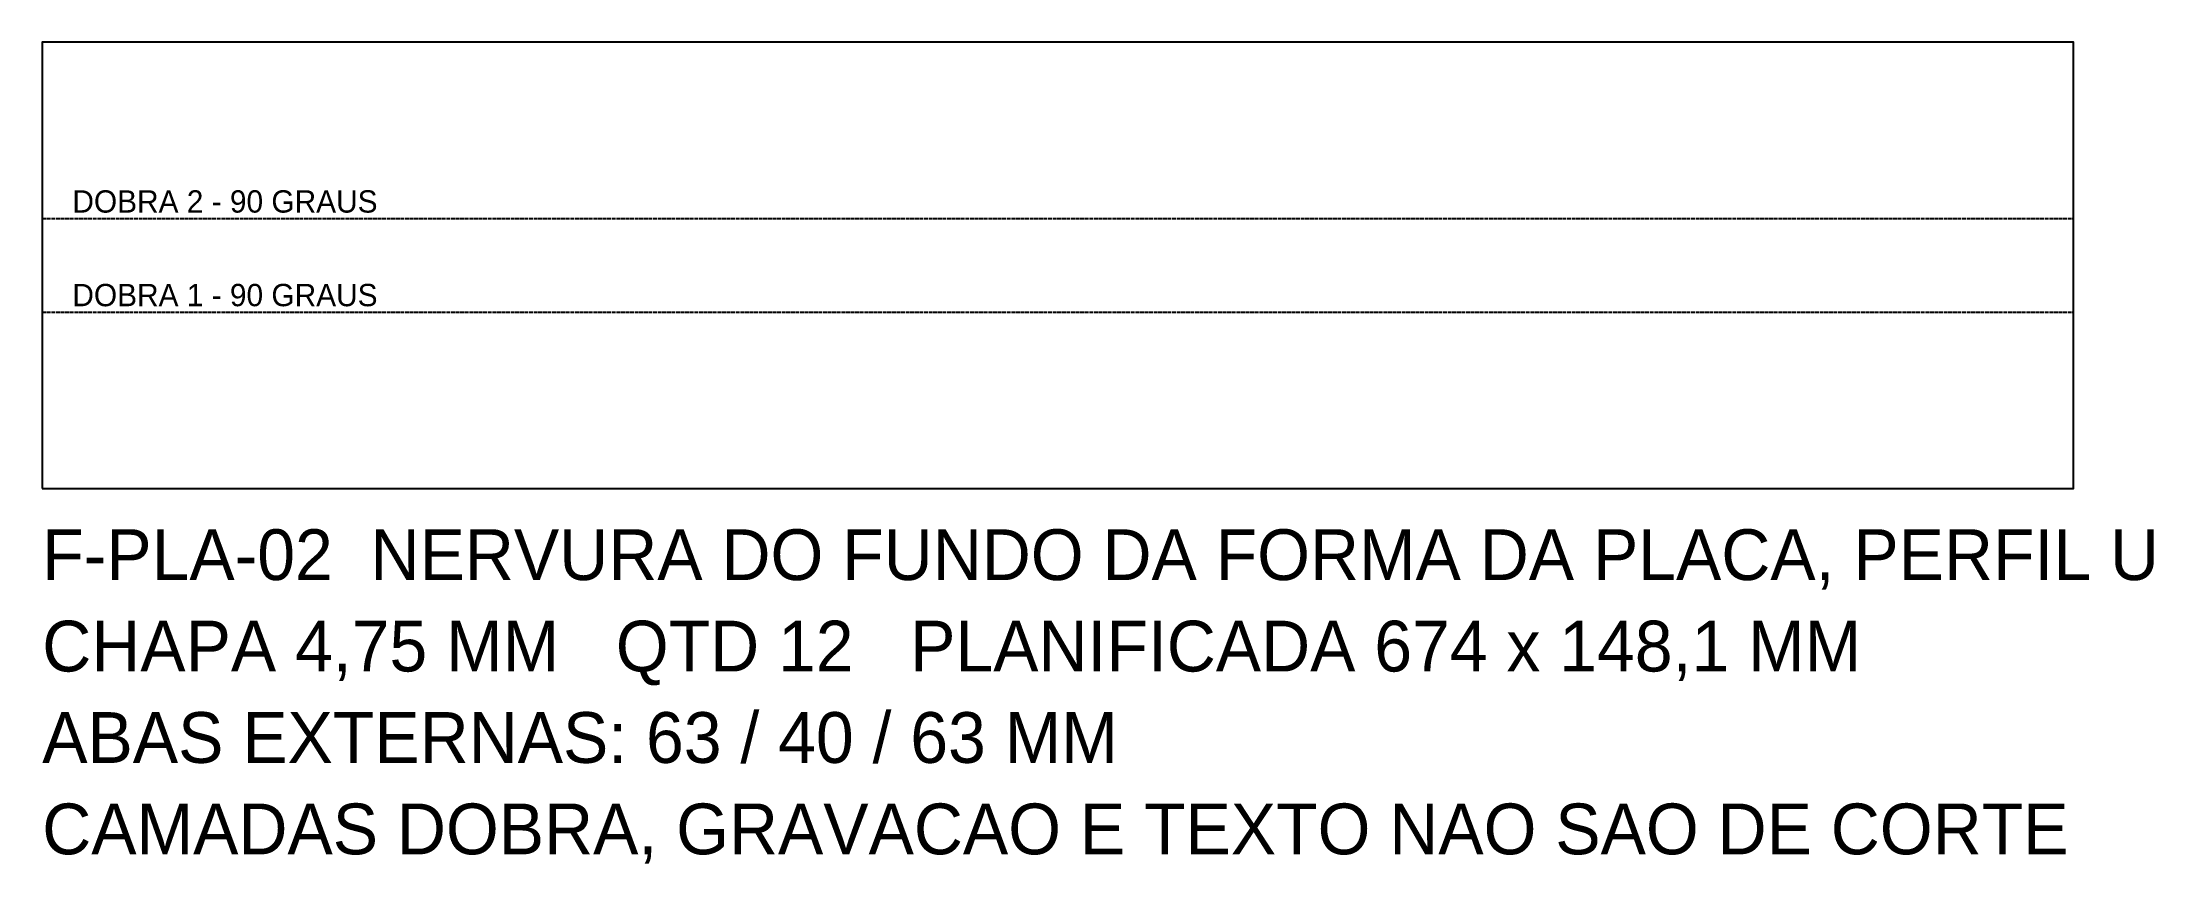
# Model space of a CAD drawing. Header units: millimetres. Extents: x 0 to 701, y -124 to 148.
import ezdxf

# ---------------------------------------------------------------- set-up
doc = ezdxf.new("R2010")
doc.units = ezdxf.units.MM
doc.linetypes.add('DASHED', pattern=[1.524, 1.27, -0.254])
for name, color, linetype in [('CORTE', 7, 'CONTINUOUS'), ('DOBRA', 2, 'DASHED'), ('TEXTO', 3, 'CONTINUOUS')]:
    doc.layers.add(name, color=color, linetype=linetype)

msp = doc.modelspace()

# ---------------------------------------------------------------- linework, layer by layer
at = {"layer": 'CORTE'}
msp.add_lwpolyline([(0, 0), (674, 0), (674, 148.12), (0, 148.12)], close=True, dxfattribs=at)
at = {"layer": 'DOBRA'}
for p, q in [((0, 89.59), (674, 89.59)), ((0, 58.53), (674, 58.53))]:
    msp.add_line(p, q, dxfattribs=at)

# ---------------------------------------------------------------- texts
at = {"layer": 'TEXTO'}
for s, height, p in [('DOBRA 2 - 90 GRAUS', 7.4059, (10, 91.59)), ('DOBRA 1 - 90 GRAUS', 7.4059, (10, 60.53)), ('F-PLA-02  NERVURA DO FUNDO DA FORMA DA PLACA, PERFIL U', 16.85, (0, -30.33)), ('CHAPA 4,75 MM   QTD 12   PLANIFICADA 674 x 148,1 MM', 16.85, (0, -60.66)), ('ABAS EXTERNAS: 63 / 40 / 63 MM', 16.85, (0, -90.99)), ('CAMADAS DOBRA, GRAVACAO E TEXTO NAO SAO DE CORTE', 16.85, (0, -121.32))]:
    msp.add_text(s, height=height, dxfattribs=at).set_placement(p)

doc.saveas('drawing.dxf')
